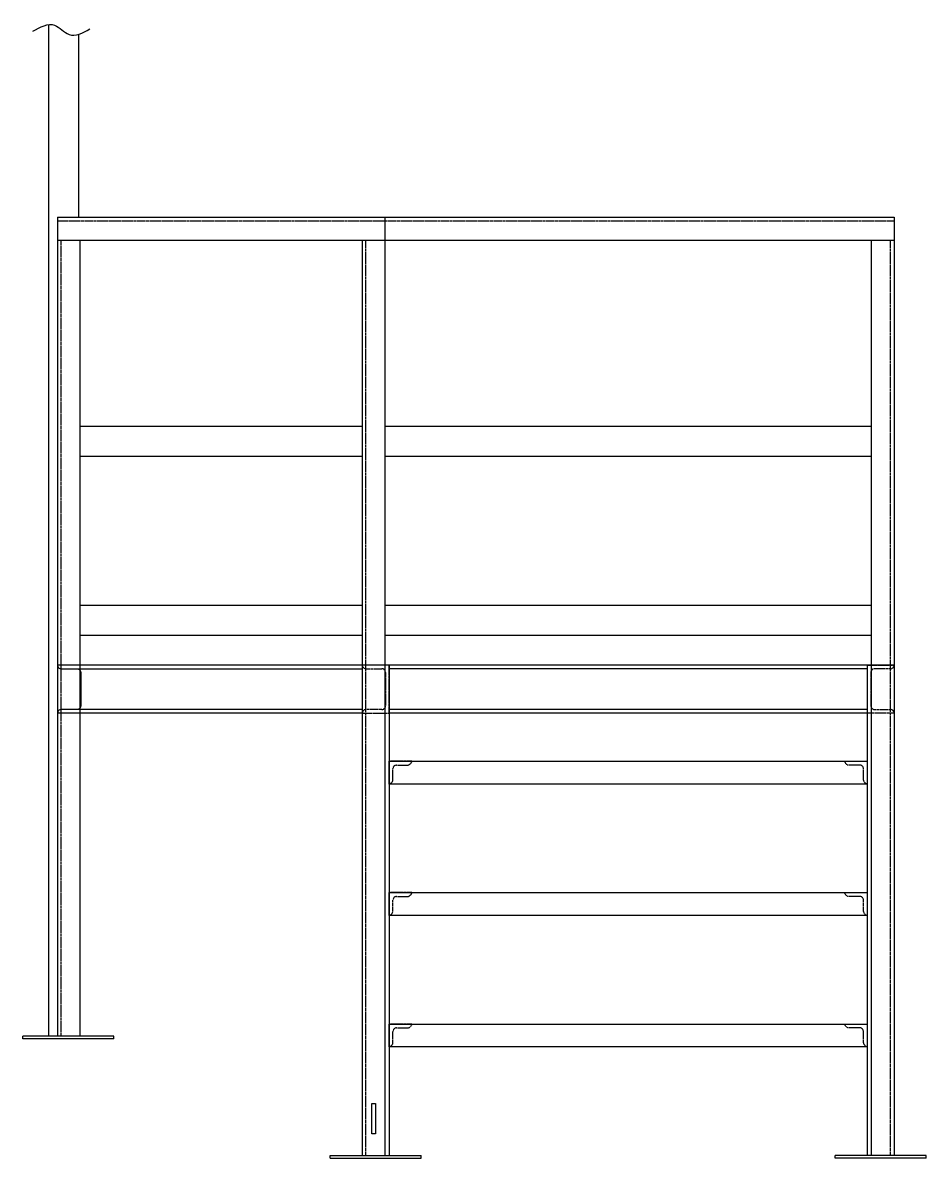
# Model space of a CAD drawing. Header units: millimetres. Extents: x 19346 to 58600, y -38600 to -1302.
# Drawn here: x 19520 to 21032, y -8600 to -6699 of the extents above; entities that cross this region are included whole.
import ezdxf

# ---------------------------------------------------------------- set-up
doc = ezdxf.new("R2010")
doc.units = ezdxf.units.MM
doc.linetypes.add('( Hidden )', pattern=[0.375, 0.25, -0.125])
doc.layers.get('0').update_dxf_attribs({"linetype": 'CONTINUOUS'})
for name, color, linetype in [('M-ESCALERA EXISTENTE', 8, 'CONTINUOUS'), ('M-ESCALON', 2, 'CONTINUOUS'), ('M-ESTRUCTURA', 4, 'CONTINUOUS'), ('M-OCULTA', 1, 'CONTINUOUS'), ('M-PLATINA', 1, 'CONTINUOUS')]:
    doc.layers.add(name, color=color, linetype=linetype)

msp = doc.modelspace()

# ---------------------------------------------------------------- linework, layer by layer
at = {"ltscale": 4}
msp.add_spline([(19536.6, -6713.3), (19573.2, -6703.1), (19597.5, -6718.7), (19632, -6709.5)], degree=3, dxfattribs=at)
at = {"layer": 'M-ESCALERA EXISTENTE'}
for p, q in [((19563, -6702.1), (19563, -8395.4)), ((19613, -6718.2), (19613, -7024.7))]:
    msp.add_line(p, q, dxfattribs=at)
at = {"layer": 'M-ESCALON'}
for points in [[(20133, -7935.4), (20933, -7935.4), (20933, -7973.5), (20133, -7973.5)], [(20133, -8155.4), (20933, -8155.4), (20933, -8193.5), (20133, -8193.5)], [(20133, -8375.4), (20933, -8375.4), (20933, -8413.5), (20133, -8413.5)]]:
    msp.add_lwpolyline(points, close=True, dxfattribs=at)
at = {"layer": 'M-ESTRUCTURA', "extrusion": (-4.44089e-16, 1, 0)}
for p, q in [((19578, -7024.7), (20978, -7024.7)), ((19578, -7024.7), (19578, -8395.4)), ((20978, -7024.7), (20978, -8595.4)), ((19578, -7062.8), (20978, -7062.8)), ((20939.9, -8595.4), (20939.9, -7062.8)), ((20088, -7674.7), (19616.1, -7674.7)), ((20939.9, -7674.7), (20126.1, -7674.7)), ((20088, -7724.7), (19616.1, -7724.7)), ((20939.9, -7724.7), (20126.1, -7724.7)), ((20978, -7774.7), (19578, -7774.7)), ((20933, -7780.7), (20133, -7780.7)), ((20933, -7848.7), (20133, -7848.7)), ((20088, -7854.7), (19578, -7854.7)), ((20933, -7854.7), (20133, -7854.7))]:
    msp.add_line(p, q, dxfattribs=at)
at = {"layer": 'M-ESTRUCTURA', "extrusion": (4.44089e-16, 1, 0)}
for p, q in [((19578, -7024.7), (19578, -7774.7)), ((20126.1, -8595.4), (20126.1, -7024.7)), ((19616.1, -8395.4), (19616.1, -7062.8)), ((20088, -7062.8), (20088, -8595.4))]:
    msp.add_line(p, q, dxfattribs=at)
at = {"layer": 'M-ESTRUCTURA'}
for p, q in [((19616.1, -7374.7), (20088, -7374.7)), ((20126.1, -7374.7), (20939.9, -7374.7)), ((19616.1, -7424.7), (20088, -7424.7)), ((20126.1, -7424.7), (20939.9, -7424.7)), ((20133, -7774.7), (20133, -8595.4)), ((20933, -7774.7), (20933, -8595.4))]:
    msp.add_line(p, q, dxfattribs=at)
for points in [[(19578, -7774.7, 0.369205), (19584, -7780.7), (20088, -7780.7)], [(19611, -7780.7, -0.414214), (19617, -7786.7), (19617, -7842.7, -0.414214), (19611, -7848.7)], [(20088, -7848.7), (19584, -7848.7, 0.369205), (19578, -7854.7)]]:
    msp.add_lwpolyline(points, format="xyb", dxfattribs=at)
msp.add_lwpolyline([(20110.3, -8559), (20103.9, -8559), (20103.9, -8508.2), (20110.3, -8508.2)], close=True, dxfattribs=at)
at = {"layer": 'M-OCULTA', "color": 1, "linetype": '( Hidden )', "ltscale": 5, "extrusion": (-4.44089e-16, 1, 0)}
for p, q in [((19578, -7030.7), (20978, -7030.7)), ((20972, -8595.4), (20972, -7062.8))]:
    msp.add_line(p, q, dxfattribs=at)
at = {"layer": 'M-OCULTA', "color": 1, "linetype": '( Hidden )', "ltscale": 5, "extrusion": (4.44089e-16, 1, 0)}
for p, q in [((19584, -8395.4), (19584, -7062.8)), ((20094, -8595.4), (20094, -7062.8))]:
    msp.add_line(p, q, dxfattribs=at)
at = {"layer": 'M-OCULTA', "color": 1, "linetype": '( Hidden )', "ltscale": 5}
for points in [[(20088, -7854.7), (20133, -7854.7), (20133, -7774.7), (20088, -7774.7, 0.369205), (20094, -7780.7), (20121, -7780.7, -0.414214), (20127, -7786.7), (20127, -7842.7, -0.414214), (20121, -7848.7), (20094, -7848.7, 0.369205)], [(20171.1, -7935.4), (20133, -7935.4), (20133, -7973.5, 0.276276), (20139.4, -7967.1), (20139.4, -7947.8, -0.414214), (20145.4, -7941.8), (20164.7, -7941.8, 0.276276)], [(20894.9, -7935.4), (20933, -7935.4), (20933, -7973.5, -0.276276), (20926.6, -7967.1), (20926.6, -7947.8, 0.414214), (20920.6, -7941.8), (20901.3, -7941.8, -0.276276)], [(20171.1, -8155.4), (20133, -8155.4), (20133, -8193.5, 0.276276), (20139.4, -8187.1), (20139.4, -8167.8, -0.414214), (20145.4, -8161.8), (20164.7, -8161.8, 0.276276)], [(20894.9, -8155.4), (20933, -8155.4), (20933, -8193.5, -0.276276), (20926.6, -8187.1), (20926.6, -8167.8, 0.414214), (20920.6, -8161.8), (20901.3, -8161.8, -0.276276)], [(20171.1, -8375.4), (20133, -8375.4), (20133, -8413.5, 0.276276), (20139.4, -8407.1), (20139.4, -8387.8, -0.414214), (20145.4, -8381.8), (20164.7, -8381.8, 0.276276)], [(20894.9, -8375.4), (20933, -8375.4), (20933, -8413.5, -0.276276), (20926.6, -8407.1), (20926.6, -8387.8, 0.414214), (20920.6, -8381.8), (20901.3, -8381.8, -0.276276)]]:
    msp.add_lwpolyline(points, format="xyb", close=True, dxfattribs=at)
msp.add_lwpolyline([(20933, -7774.7), (20978, -7774.7, -0.369205), (20972, -7780.7), (20945, -7780.7, 0.414214), (20939, -7786.7), (20939, -7842.7, 0.414214), (20945, -7848.7), (20972, -7848.7, -0.369205), (20978, -7854.7), (20933, -7854.7)], format="xyb", dxfattribs=at)
at = {"layer": 'M-PLATINA', "extrusion": (-4.44089e-16, 1, 0)}
for p, q in [((19519.8, -8400.1), (19519.8, -8395.4)), ((19672.2, -8395.4), (19519.8, -8395.4)), ((19672.2, -8400.1), (19519.8, -8400.1)), ((19672.2, -8400.1), (19672.2, -8395.4)), ((21031.7, -8595.4), (20879.3, -8595.4)), ((20879.3, -8600.1), (20879.3, -8595.4)), ((21031.7, -8600.1), (20879.3, -8600.1)), ((21031.7, -8600.1), (21031.7, -8595.4))]:
    msp.add_line(p, q, dxfattribs=at)
at = {"layer": 'M-PLATINA', "extrusion": (4.44089e-16, 1, 0)}
for p, q in [((20034.3, -8595.4), (20186.7, -8595.4)), ((20034.3, -8600.1), (20034.3, -8595.4)), ((20034.3, -8600.1), (20186.7, -8600.1)), ((20186.7, -8600.1), (20186.7, -8595.4))]:
    msp.add_line(p, q, dxfattribs=at)

doc.saveas('drawing.dxf')
